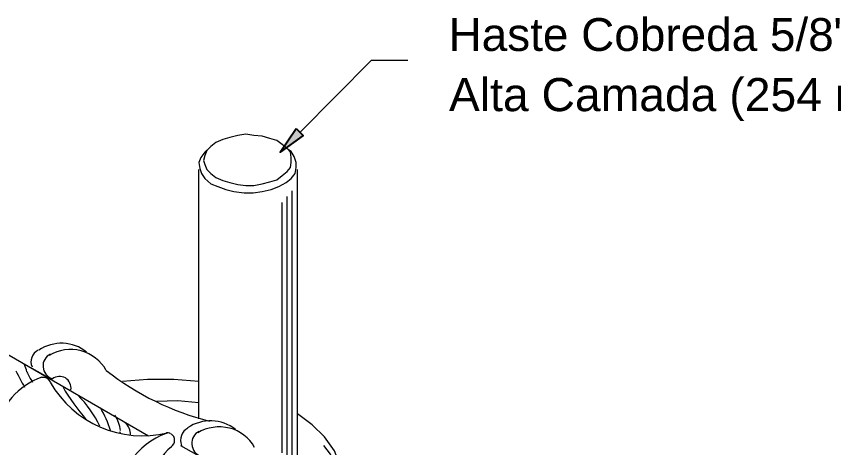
# Model space of a CAD drawing. Header units: millimetres. Extents: x 40 to 176, y -32 to 59.
# Drawn here: x 116.552 to 119.46, y -12.135 to -10.601 of the extents above; entities that cross this region are included whole.
import ezdxf

# ---------------------------------------------------------------- set-up
doc = ezdxf.new("R2010")
doc.units = ezdxf.units.MM
doc.layers.add('16 - Sistema de aterramento', color=6, linetype='Continuous')
doc.styles.add('Arial0', font='arial.ttf', dxfattribs={"height": 3.14658})

msp = doc.modelspace()

# ---------------------------------------------------------------- hatches: boundary and pattern name
at = {"layer": '16 - Sistema de aterramento', "true_color": 0x000007}
msp.add_hatch(color=7, dxfattribs=at).paths.add_polyline_path([(117.5479, -10.9992), (117.573, -11.0243), (117.4906, -11.0844)])

# ---------------------------------------------------------------- linework, layer by layer
at = {"layer": '16 - Sistema de aterramento', "color": 7, "linetype": 'Continuous', "lineweight": 20, "true_color": 0x000007}
for points in [[(117.8161, -10.7561), (117.5618, -11.0132), (117.5618, -11.0132)], [(117.8161, -10.7561), (117.9446, -10.7561), (117.9446, -10.7561)], [(117.2406, -11.0676), (117.2224, -11.0844), (117.2085, -11.1025), (117.2015, -11.1207), (117.2043, -11.1417), (117.2113, -11.1598), (117.2224, -11.178), (117.2434, -11.1961), (117.2685, -11.2059), (117.2979, -11.2171), (117.3258, -11.2241), (117.3621, -11.2283), (117.3942, -11.2283), (117.4264, -11.2241), (117.4585, -11.2171), (117.4864, -11.2059), (117.5116, -11.1919), (117.5297, -11.178), (117.5437, -11.1598), (117.5479, -11.1389), (117.5479, -11.1207), (117.5409, -11.0998), (117.5297, -11.0816), (117.5088, -11.0676)], [(117.2015, -12.0328), (117.2015, -11.1458), (117.2015, -11.1458)], [(117.5521, -12.3261), (117.5521, -11.1458), (117.5521, -11.1458)], [(117.5339, -12.301), (117.5339, -11.2213), (117.5339, -11.2213)], [(117.5157, -12.2507), (117.5157, -11.2422), (117.5157, -11.2422)], [(117.4976, -12.1543), (117.4976, -11.2632), (117.4976, -11.2632)], [(115.9025, -11.4461), (117.0227, -12.0928), (117.0227, -12.0928)], [(116.6651, -11.8861), (116.6079, -11.854), (116.6079, -11.854)], [(117.2015, -11.9001), (117.1121, -11.8931), (117.0185, -11.8931), (116.9291, -11.9001)], [(117.2015, -11.9755), (117.1261, -11.9685), (117.0506, -11.9713)], [(117.6163, -12.4364), (117.6582, -12.3904), (117.6876, -12.3443), (117.7057, -12.2968), (117.7085, -12.2465), (117.7015, -12.1934), (117.6834, -12.1473), (117.6484, -12.097), (117.6051, -12.0537), (117.5521, -12.0146)], [(117.1945, -12.1613), (117.1372, -12.1292), (117.1372, -12.1292)]]:
    msp.add_lwpolyline(points, dxfattribs=at)
msp.add_lwpolyline([(117.2182, -11.1137), (117.2224, -11.1277), (117.2294, -11.1458), (117.2434, -11.1598), (117.2615, -11.1738), (117.2867, -11.185), (117.3118, -11.1919), (117.3398, -11.1989), (117.3691, -11.2031), (117.397, -11.2031), (117.4264, -11.1961), (117.4543, -11.1891), (117.4794, -11.1822), (117.4976, -11.1668), (117.5157, -11.1528), (117.5269, -11.1389), (117.5297, -11.1207), (117.5297, -11.1025), (117.5269, -11.0844), (117.5157, -11.0704), (117.4976, -11.0565), (117.4794, -11.0425), (117.4543, -11.0355), (117.4264, -11.0271), (117.397, -11.0243), (117.3691, -11.0201), (117.3398, -11.0243), (117.3118, -11.0313), (117.2867, -11.0383), (117.2615, -11.0495), (117.2434, -11.0634), (117.2294, -11.0774), (117.2224, -11.0956)], close=True, dxfattribs=at)
at = {"layer": '16 - Sistema de aterramento', "color": 7, "linetype": 'Continuous', "lineweight": -2, "true_color": 0x000007}
msp.add_lwpolyline([(117.5479, -10.9992), (117.573, -11.0243), (117.4906, -11.0844)], close=True, dxfattribs=at)
at = {"layer": '16 - Sistema de aterramento', "color": 7, "linetype": 'Continuous', "lineweight": 20, "true_color": 0x000007}
for points in [[(116.802, -11.7953), (116.7531, -11.7562), (116.6847, -11.7534), (116.6316, -11.7884)], [(116.6302, -11.7884), (116.6079, -11.7995), (116.5981, -11.8261), (116.6079, -11.8484)], [(116.5506, -11.8624), (116.5604, -11.8819), (116.5701, -11.9015), (116.5813, -11.9196)], [(116.5897, -11.8652), (116.5869, -11.8568), (116.5841, -11.8484), (116.5813, -11.84)], [(116.8718, -11.861), (116.9808, -11.9462), (117.1065, -12.0076), (117.2392, -12.0412)], [(116.6428, -11.8847), (116.559, -11.9155), (116.4961, -11.9853), (116.4752, -12.0719)], [(116.5897, -11.8666), (116.5953, -11.8777), (116.6023, -11.8903), (116.6093, -11.9029)], [(116.6735, -11.9015), (116.6679, -11.8903), (116.6553, -11.8833), (116.6428, -11.8861)], [(116.6721, -11.9029), (116.7559, -12.0482), (116.9263, -12.1222), (117.0897, -12.0831)], [(116.7168, -11.9183), (116.7405, -11.9602), (116.7699, -11.9993), (116.8006, -12.037)], [(116.8495, -12.0593), (116.8299, -12.0188), (116.8034, -11.9811), (116.7713, -11.949)], [(116.8872, -12.0747), (116.8788, -12.0468), (116.8663, -12.0188), (116.8509, -11.9937)], [(116.9221, -12.0747), (116.9207, -12.0551), (116.9137, -12.037), (116.9026, -12.0202)], [(117.3314, -12.0705), (117.2825, -12.0314), (117.214, -12.03), (117.161, -12.0649)], [(116.9584, -12.0901), (116.9584, -12.0733), (116.9515, -12.0579), (116.9389, -12.0468)], [(117.1624, -12.0663), (117.14, -12.0775), (117.1302, -12.104), (117.14, -12.1278)], [(117.0855, -12.0845), (116.9808, -12.1236), (116.911, -12.2227), (116.911, -12.3345)], [(116.9193, -12.0775), (116.9207, -12.0789), (116.9207, -12.0817), (116.9221, -12.0845)], [(117.1009, -12.0859), (117.0953, -12.0817), (117.0883, -12.0817), (117.0842, -12.0845)], [(117.1037, -12.132), (117.0674, -12.1599), (117.0478, -12.2046), (117.0506, -12.2507)]]:
    msp.add_open_spline(points, degree=3, dxfattribs=at)
for points in [[(116.6735, -11.8023), (116.6553, -11.8107), (116.6456, -11.8289), (116.647, -11.8484), (116.647, -11.8484), (116.6484, -11.868), (116.6609, -11.8833), (116.6791, -11.8903)], [(116.8718, -11.861), (116.8523, -11.8261), (116.8202, -11.8009), (116.7825, -11.7911), (116.7825, -11.7911), (116.7433, -11.78), (116.7028, -11.787), (116.6693, -11.8079)], [(116.7461, -11.9294), (116.7489, -11.9127), (116.7405, -11.8973), (116.7266, -11.8875), (116.7266, -11.8875), (116.7126, -11.8791), (116.6945, -11.8805), (116.6805, -11.8903)], [(117.3998, -12.1347), (117.3803, -12.0998), (117.3481, -12.0747), (117.3104, -12.0663), (117.3104, -12.0663), (117.2713, -12.0565), (117.2308, -12.0621), (117.1973, -12.0831)], [(117.1023, -12.132), (117.1107, -12.1278), (117.1149, -12.118), (117.1149, -12.1096), (117.1149, -12.1096), (117.1149, -12.0998), (117.1107, -12.0915), (117.1023, -12.0859)], [(117.2029, -12.0775), (117.1847, -12.0859), (117.1749, -12.104), (117.1763, -12.1236), (117.1763, -12.1236), (117.1777, -12.1431), (117.1903, -12.1599), (117.2085, -12.1655)], [(117.6121, -12.3987), (117.6568, -12.3708), (117.6862, -12.3233), (117.6931, -12.2702), (117.6931, -12.2702), (117.7001, -12.2186), (117.682, -12.1655), (117.6456, -12.1278)]]:
    msp.add_open_spline(points, degree=3, knots=[0, 0, 0, 0, 0.125, 0.125, 0.125, 0.125001, 1, 1, 1, 1], dxfattribs=at)

# ---------------------------------------------------------------- texts
at = {"layer": '16 - Sistema de aterramento', "color": 7, "true_color": 0x000007, "style": 'Arial0'}
for s, height, p in [('Haste Cobreda 5/8" x 2,40m', 0.116878, (118.0898, -10.7237)), ('Alta Camada (254 microns)', 0.117879, (118.0912, -10.938))]:
    msp.add_text(s, height=height, dxfattribs=at).set_placement(p)

doc.saveas('drawing.dxf')
